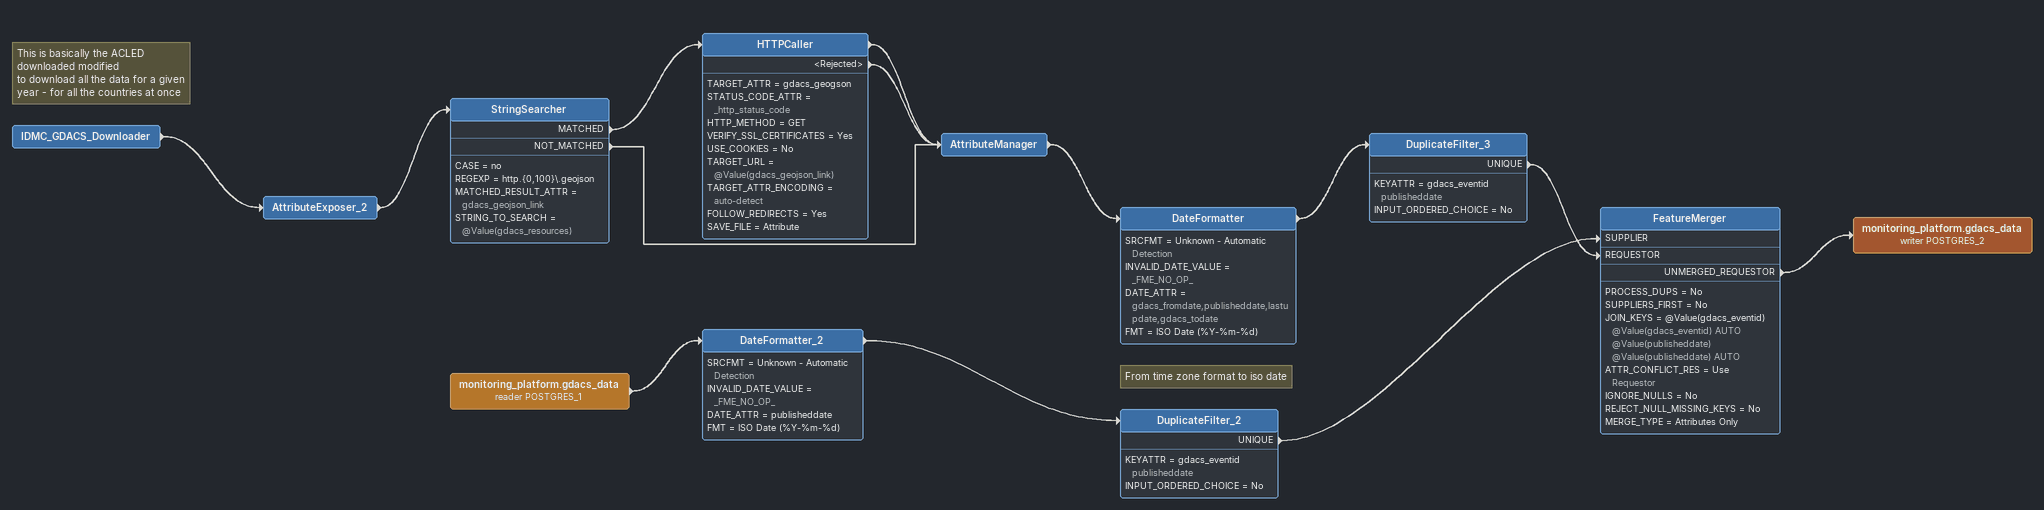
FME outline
Note: This is basically the ACLED downloaded modified / to download all the data for a given year - for all the countries at once
IDMC_GDACS_Downloader
    -> AttributeExposer_2
AttributeExposer_2
    -> StringSearcher
StringSearcher
    CASE = no
    REGEXP = http.{0,100}\.geojson
    MATCHED_RESULT_ATTR = gdacs_geojson_link
    STRING_TO_SEARCH = @Value(gdacs_resources)
    MATCHED -> HTTPCaller
    NOT_MATCHED -> AttributeManager
HTTPCaller
    TARGET_ATTR = gdacs_geogson
    STATUS_CODE_ATTR = _http_status_code
    HTTP_METHOD = GET
    VERIFY_SSL_CERTIFICATES = Yes
    USE_COOKIES = No
    TARGET_URL = @Value(gdacs_geojson_link)
    TARGET_ATTR_ENCODING = auto-detect
    FOLLOW_REDIRECTS = Yes
    SAVE_FILE = Attribute
    -> AttributeManager
    <Rejected> -> AttributeManager
AttributeManager
    -> DateFormatter
Note: From time zone format to iso date
DateFormatter
    SRCFMT = Unknown - Automatic Detection
    INVALID_DATE_VALUE = _FME_NO_OP_
    DATE_ATTR = gdacs_fromdate,publisheddate,lastupdate,gdacs_todate
    FMT = ISO Date (%Y-%m-%d)
    -> DuplicateFilter_3
DuplicateFilter_3
    KEYATTR = gdacs_eventid publisheddate
    INPUT_ORDERED_CHOICE = No
    UNIQUE -> FeatureMerger [REQUESTOR]
monitoring_platform.gdacs_data (reader POSTGRES_1)
    -> DateFormatter_2
DateFormatter_2
    SRCFMT = Unknown - Automatic Detection
    INVALID_DATE_VALUE = _FME_NO_OP_
    DATE_ATTR = publisheddate
    FMT = ISO Date (%Y-%m-%d)
    -> DuplicateFilter_2
DuplicateFilter_2
    KEYATTR = gdacs_eventid publisheddate
    INPUT_ORDERED_CHOICE = No
    UNIQUE -> FeatureMerger [SUPPLIER]
FeatureMerger
    PROCESS_DUPS = No
    SUPPLIERS_FIRST = No
    JOIN_KEYS = @Value(gdacs_eventid) @Value(gdacs_eventid) AUTO @Value(publisheddate) @Value(publisheddate) AUTO
    ATTR_CONFLICT_RES = Use Requestor
    IGNORE_NULLS = No
    REJECT_NULL_MISSING_KEYS = No
    MERGE_TYPE = Attributes Only
    UNMERGED_REQUESTOR -> monitoring_platform.gdacs_data (writer POSTGRES_2)
monitoring_platform.gdacs_data (writer POSTGRES_2)
